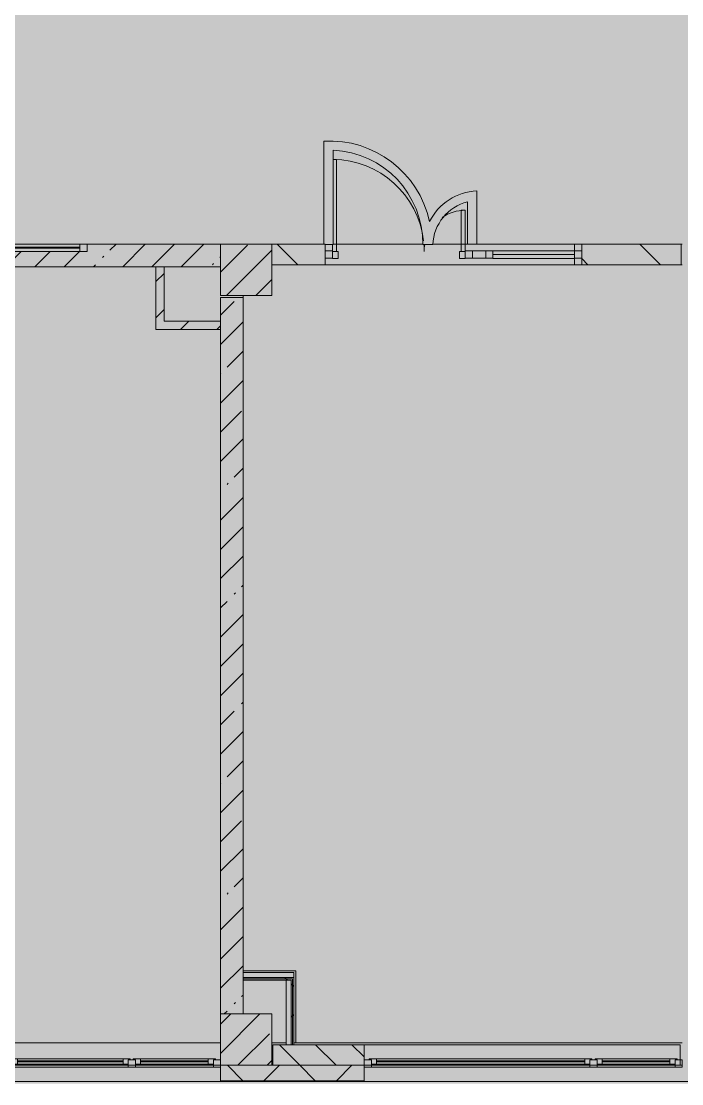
# Model space of a CAD drawing. Header units: millimetres. Extents: x 34897 to 231692, y -8553 to 29000.
# Drawn here: x 150149 to 156587, y -280 to 10072 of the extents above; entities that cross this region are included whole.
import ezdxf

# ---------------------------------------------------------------- set-up
doc = ezdxf.new("R2010")
doc.units = ezdxf.units.MM
doc.layers.add('A-DETL-GENF-2', color=7, linetype='Continuous', lineweight=9, true_color=0xc0c0c0, transparency=0.4)
for name, color, linetype, lineweight, true_color in [('A-DETL-GENF-5', 7, 'Continuous', 5, 0xb7b7b7), ('A-DOOR-2', 7, 'Continuous', 5, 0xe2e2e2), ('A-DOOR-3', 7, 'Continuous', 5, 0xb7b7b7), ('A-FLOR-2', 7, 'Continuous', 5, 0xb7b7b7), ('A-GLAZ-3', 7, 'Continuous', 5, 0x737373), ('A-GLAZ-CURT-3', 7, 'Continuous', 5, 0x737373), ('A-GLAZ-CWMG-4', 7, 'Continuous', 5, 0x737373), ('A-WALL-4', 7, 'Continuous', 9, 0x737373), ('A-WALL-5', 7, 'Continuous', 5, 0x737373), ('I-WALL-2', 7, 'Continuous', 5, 0xe7e7e7), ('I-WALL-5', 7, 'Continuous', 5, 0x737373), ('S-COLS-4', 7, 'Continuous', 5, 0x737373)]:
    doc.layers.add(name, color=color, linetype=linetype, lineweight=lineweight, true_color=true_color)
for name, color, linetype, lineweight in [('A-WALL-3', 7, 'Continuous', 5), ('I-WALL-4', 7, 'Continuous', 5), ('S-COLS-3', 7, 'Continuous', 5)]:
    doc.layers.add(name, color=color, linetype=linetype, lineweight=lineweight)
pattern_1 = [(45, (104681.5, 0), (-285.123, 285.123), []), (45, (104966.64, 0), (-285.123, 285.123), [504.031, -100.806, 16.764, -84.042])]
pattern_2 = [(45, (104681.52, 0), (-176.7767, 176.7767), [])]
pattern_3 = [(45, (104681.5, 0), (-530.33, 530.33), []), (135, (104681.5, 0), (-530.33, -530.33), [])]

# ---------------------------------------------------------------- blocks, each defined once
blk = doc.blocks.new('BSC_Колонна _Прямоугольная - 500х500-V45-2_10_2_птичка')
at = {"layer": 'S-COLS-3'}
h = blk.add_hatch(dxfattribs=at)
h.set_pattern_fill('FP_77', color=256, style=0, pattern_type=2)
h.set_pattern_definition([(45, (-47660, -7650), (-285.123, 285.123), []), (45, (-47374.88, -7650), (-285.123, 285.123), [504.031, -100.806, 16.764, -84.042])])
h.paths.add_polyline_path([(-250, -250), (250, -250), (250, 250), (-250, 250), (-250, 100)])
at = {"layer": 'S-COLS-4'}
for p, q in [((250, 250), (-250, 250)), ((-250, 250), (-250, -250)), ((250, -250), (250, 250)), ((-250, -250), (250, -250))]:
    blk.add_line(p, q, dxfattribs=at)
blk = doc.blocks.new('BSC_Колонна _Прямоугольная - 500х500-V52-2_10_2_птичка')
at = {"layer": 'S-COLS-3'}
h = blk.add_hatch(dxfattribs=at)
h.set_pattern_fill('FP_84', color=256, style=0, pattern_type=2)
h.set_pattern_definition([(45, (-47660, -150), (-285.123, 285.123), []), (45, (-47374.88, -150), (-285.123, 285.123), [504.031, -100.806, 16.764, -84.042])])
h.paths.add_polyline_path([(-250, -250), (250, -250), (250, 250), (-250, 250), (-250, 80)])
at = {"layer": 'S-COLS-4'}
for p, q in [((250, 250), (-250, 250)), ((-250, 250), (-250, -250)), ((250, -250), (250, 250)), ((-250, -250), (250, -250))]:
    blk.add_line(p, q, dxfattribs=at)
blk = doc.blocks.new('120_Окно_СКБ_2Ст - 120_Окно_СКБ_2Ст 3100х2500 _мал_ створка слева-2_-V85-2_10_2_птичка')
at = {"layer": 'A-GLAZ-3'}
for p, q in [((-1550, -127), (-1550, -57)), ((-1550, -57), (-1480, -57)), ((1550, -57), (-1550, -57)), ((-1480, -57), (-1480, -127)), ((-720, -87), (-1480, -87)), ((-1480, -87), (-1480, -127)), ((-1430, -137), (-1430, -87)), ((-770, -137), (-770, -87)), ((-720, -127), (-720, -57)), ((-720, -57), (-650, -57)), ((-720, -127), (-720, -87)), ((-650, -57), (-650, -127)), ((1480, -87), (-650, -87)), ((-650, -87), (-650, -127)), ((-600, -137), (-600, -87)), ((1430, -137), (1430, -87)), ((1480, -127), (1480, -57)), ((1480, -57), (1550, -57)), ((1480, -127), (1480, -87)), ((1550, -57), (1550, -127)), ((-1480, -127), (-1550, -127)), ((-1550, -127), (-1500, -127)), ((-1480, -127), (-1500, -127)), ((-1500, -127), (-1500, -137)), ((-1500, -137), (-700, -137)), ((-700, -137), (-1500, -137)), ((-1430, -107), (-770, -107)), ((-770, -117), (-1430, -117)), ((-650, -127), (-720, -127)), ((-700, -127), (-720, -127)), ((-700, -127), (-670, -127)), ((-700, -137), (-700, -127)), ((-650, -127), (-670, -127)), ((-670, -127), (-670, -137)), ((-670, -137), (1500, -137)), ((1500, -137), (-670, -137)), ((-600, -107), (1430, -107)), ((1430, -117), (-600, -117)), ((1550, -127), (1480, -127)), ((1500, -127), (1480, -127)), ((1500, -127), (1550, -127)), ((1500, -137), (1500, -127))]:
    blk.add_line(p, q, dxfattribs=at)
blk = doc.blocks.new('120_Окно_СКБ_2Ст - 120_Окно_СКБ_2Ст 2100х2500 _мал створка СЛЕВА_-V87-2_10_2_птичка')
at = {"layer": 'A-GLAZ-3'}
for p, q in [((-1050, -127), (-1050, -57)), ((-1050, -57), (-980, -57)), ((1050, -57), (-1050, -57)), ((-980, -57), (-980, -127)), ((-220, -87), (-980, -87)), ((-980, -87), (-980, -127)), ((-930, -137), (-930, -87)), ((-270, -137), (-270, -87)), ((-220, -127), (-220, -57)), ((-220, -57), (-150, -57)), ((-220, -127), (-220, -87)), ((-150, -57), (-150, -127)), ((980, -87), (-150, -87)), ((-150, -87), (-150, -127)), ((-100, -137), (-100, -87)), ((930, -137), (930, -87)), ((980, -127), (980, -57)), ((980, -57), (1050, -57)), ((980, -127), (980, -87)), ((1050, -57), (1050, -127)), ((-980, -127), (-1050, -127)), ((-1050, -127), (-1000, -127)), ((-980, -127), (-1000, -127)), ((-1000, -127), (-1000, -137)), ((-1000, -137), (-200, -137)), ((-200, -137), (-1000, -137)), ((-930, -107), (-270, -107)), ((-270, -117), (-930, -117)), ((-150, -127), (-220, -127)), ((-200, -127), (-220, -127)), ((-200, -127), (-170, -127)), ((-200, -137), (-200, -127)), ((-150, -127), (-170, -127)), ((-170, -127), (-170, -137)), ((-170, -137), (1000, -137)), ((1000, -137), (-170, -137)), ((-100, -107), (930, -107)), ((930, -117), (-100, -117)), ((1050, -127), (980, -127)), ((1000, -127), (980, -127)), ((1000, -127), (1050, -127)), ((1000, -137), (1000, -127))]:
    blk.add_line(p, q, dxfattribs=at)
blk = doc.blocks.new('120_Окно_СКБ_1Ст - 120_Окно_СКБ_1Ст 400х1200 EI30-24228621-2_10_2_птичка')
at = {"layer": 'A-GLAZ-3'}
for p, q in [((-600, 40), (-600, 110)), ((-600, 110), (-530, 110)), ((600, 110), (-600, 110)), ((-530, 110), (-530, 40)), ((530, 40), (530, 110)), ((530, 110), (600, 110)), ((600, 110), (600, 40)), ((-530, 40), (-600, 40)), ((-600, 40), (600, 40)), ((530, 80), (-530, 80)), ((530, 70), (-530, 70)), ((600, 40), (530, 40))]:
    blk.add_line(p, q, dxfattribs=at)
blk = doc.blocks.new('Прямоугольный импост - 50 x 70 мм-V197-2_10_2_птичка')
at = {"layer": 'A-GLAZ-CWMG-4'}
for p, q in [((-70, 35), (0, 35)), ((-70, -35), (-70, 35)), ((0, 35), (0, -35)), ((0, -35), (-70, -35))]:
    blk.add_line(p, q, dxfattribs=at)
blk = doc.blocks.new('Дверь_Витражная_остекление_ - ДВН_ДАО_Главный вход_1200 в свету-V205-2_10_2_птичка')
at = {"layer": 'A-DOOR-2'}
for points in [[(-639, 30), (-607, 30), (-607, 925), (-639, 925), (-639, 97), (-647, 97), (-647, 30)], [(647, 30), (647, 430), (607, 430), (607, 30)]]:
    blk.add_hatch(color=256, dxfattribs=at).paths.add_polyline_path(points)
at = {"layer": 'A-DETL-GENF-5'}
for p, q in [((-607, 925), (-639, 925)), ((-607, 30), (-607, 925)), ((647, 430), (607, 430)), ((607, 430), (607, 30)), ((647, 35), (647, 430)), ((-647, 97), (-647, 35)), ((-647, 30), (-607, 30)), ((-592, 30), (-647, 30)), ((-592, -40), (-592, 30)), ((592, -40), (592, 30)), ((592, 30), (647, 30)), ((607, 30), (647, 30)), ((-647, -40), (-592, -40)), ((647, -40), (592, -40))]:
    blk.add_line(p, q, dxfattribs=at)
at = {"layer": 'A-DOOR-3'}
for p, q in [((647, 430), (647, 35)), ((-647, 97), (-647, 35))]:
    blk.add_line(p, q, dxfattribs=at)
for centre, radius, start, end in [((-647, 30), 895, 6.6442, 89.4744), ((647, 30), 400, 90, 124.0488), ((-647, 30), 895, 360, 4.3606), ((647, 30), 400, 170.1518, 180)]:
    blk.add_arc(centre, radius, start, end, dxfattribs=at)
blk = doc.blocks.new('Системная панель - Стемалит - 40мм-V199-2_10_2_птичка')
at = {"layer": 'A-GLAZ-CURT-3'}
for p, q in [((65, 35), (-65, 35)), ((-65, 35), (-65, -35)), ((65, -35), (65, 35)), ((-65, -35), (65, -35))]:
    blk.add_line(p, q, dxfattribs=at)
blk = doc.blocks.new('Прямоугольный импост - 50 x 70 мм-V200-2_10_2_птичка')
at = {"layer": 'A-GLAZ-CWMG-4'}
for p, q in [((-35, 35), (35, 35)), ((-35, -35), (-35, 35)), ((35, 35), (35, -35)), ((35, -35), (-35, -35))]:
    blk.add_line(p, q, dxfattribs=at)
blk = doc.blocks.new('Прямоугольный импост - 50 x 70 мм-V201-2_10_2_птичка')
at = {"layer": 'A-GLAZ-CWMG-4'}
for p, q in [((0, 35), (-70, 35)), ((-70, 35), (-70, -35)), ((0, -35), (0, 35)), ((-70, -35), (0, -35))]:
    blk.add_line(p, q, dxfattribs=at)
blk = doc.blocks.new('Системная панель - Стекло - 40мм-V206-2_10_2_птичка')
at = {"layer": 'A-GLAZ-CURT-3'}
for p, q in [((397.5, 0), (-397.5, 0)), ((-397.5, 0), (-397.5, -40)), ((397.5, -40), (397.5, 0)), ((-397.5, -40), (397.5, -40))]:
    blk.add_line(p, q, dxfattribs=at)
blk = doc.blocks.new('Прямоугольный импост - 50 x 70 мм-V203-2_10_2_птичка')
at = {"layer": 'A-GLAZ-CWMG-4'}
for p, q in [((-35, 35), (35, 35)), ((-35, -35), (-35, 35)), ((35, 35), (35, -35)), ((35, -35), (-35, -35))]:
    blk.add_line(p, q, dxfattribs=at)
blk = doc.blocks.new('Прямоугольный импост - 50 x 70 мм-V204-2_10_2_птичка')
at = {"layer": 'A-GLAZ-CWMG-4'}
blk.add_line((41991, 7835), (41196, 7835), dxfattribs=at)

msp = doc.modelspace()

# ---------------------------------------------------------------- hatches: boundary and pattern name
at = {"layer": 'A-DETL-GENF-2'}
msp.add_hatch(color=256, dxfattribs=at).paths.add_polyline_path([(180522.5, -280), (180541.5, -280), (180541.5, 3300), (189541.5, 3300), (189541.5, 27350), (146591.5, 27350), (146591.5, 23778), (143441.5, 23778), (143441.5, -280), (179594.9, -280)])
at = {"layer": 'A-WALL-3'}
h = msp.add_hatch(dxfattribs=at)
h.set_pattern_fill('FP_103', color=256, style=0, pattern_type=2)
h.set_pattern_definition([(135, (104681.52, 0), (-176.7767, -176.7767), [])])
h.paths.add_polyline_path([(153491.5, -100), (153491.5, 100), (152601.5, 100), (152601.5, -100), (152696.9, -100)])
h = msp.add_hatch(dxfattribs=at)
h.set_pattern_fill('FP_93', color=256, style=0, pattern_type=2)
h.set_pattern_definition([(45, (104681.5, 0), (-353.5534, 353.5534), []), (135, (104681.5, 0), (-353.5534, -353.5534), [])])
h.paths.add_polyline_path([(180381.5, -250), (180381.5, -100), (176241.5, -100), (176241.5, -250), (179594.9, -250)])
h.paths.add_polyline_path([(174029.8, -250), (175341.5, -250), (175341.5, -100), (171741.5, -100), (171741.5, -250), (172174.8, -250)])
h.paths.add_polyline_path([(163491.5, -250), (163491.5, -100), (162741.5, -100), (162741.5, -250), (162899.6, -250)])
h.paths.add_polyline_path([(166609.7, -250), (166741.5, -250), (166741.5, -100), (165591.5, -100), (165591.5, -250), (165682.1, -250)])
h.paths.add_polyline_path([(161591.5, -250), (161841.5, -250), (161841.5, -100), (161091.5, -100), (161091.5, -250), (161508.3, -250)])
h.paths.add_polyline_path([(169841.5, -250), (170841.5, -250), (170841.5, -100), (169841.5, -100)])
h.paths.add_polyline_path([(157991.5, -250), (157991.5, -100), (156591.5, -100), (156591.5, -250), (157334.5, -250)])
h.paths.add_polyline_path([(153491.5, -250), (153491.5, -100), (152091.5, -100), (152091.5, -250), (152696.9, -250)])
h.paths.add_polyline_path([(149914.3, -250), (149991.5, -250), (149991.5, -100), (149617.9, -100), (149617.9, -250)])
h.paths.add_polyline_path([(147341.5, -250), (148717.9, -250), (148717.9, -100), (147341.5, -100)])
h.paths.add_polyline_path([(143752.4, -250), (144241.5, -250), (144241.5, -100), (143441.5, -100), (143445.4, -250), (143721.5, -250)])
at = {"layer": 'I-WALL-2'}
for points in [[(152805.6, 755), (152805.6, 805), (152311.5, 805), (152311.5, 755), (152696.9, 755)], [(152730.6, 100), (152780.6, 100), (152780.6, 730), (152730.6, 730), (152730.6, 230.5)]]:
    msp.add_hatch(color=256, dxfattribs=at).paths.add_polyline_path(points)
at = {"layer": 'I-WALL-4'}
h = msp.add_hatch(dxfattribs=at)
h.set_pattern_fill('FP_101', color=256, style=0, pattern_type=2)
h.set_pattern_definition(pattern_1)
h.paths.add_polyline_path([(149914.3, 7680), (152091.5, 7680), (152091.5, 7900), (150791.5, 7900), (150791.5, 7830), (149591.5, 7830), (149591.5, 7900), (148091.5, 7900), (148091.5, 7680), (148871.5, 7680)])
h = msp.add_hatch(dxfattribs=at)
h.set_pattern_fill('FP_104', color=256, style=0, pattern_type=2)
h.set_pattern_definition([(135, (104681.5, 0), (-353.5534, -353.5534), [])])
h.paths.add_polyline_path([(155611.5, 7700), (156581.5, 7700), (156581.5, 7900), (155611.5, 7900)])
h.paths.add_polyline_path([(152591.5, 7700), (153111.5, 7700), (153111.5, 7900), (152591.5, 7900), (152591.5, 7750.3)])
h = msp.add_hatch(dxfattribs=at)
h.set_pattern_fill('FP_105', color=256, style=0, pattern_type=2)
h.set_pattern_definition(pattern_2)
h.paths.add_polyline_path([(151541.5, 7070), (151541.5, 7680), (151461.5, 7680), (151461.5, 7070)])
h = msp.add_hatch(dxfattribs=at)
h.set_pattern_fill('FP_101', color=256, style=0, pattern_type=2)
h.set_pattern_definition(pattern_1)
h.paths.add_polyline_path([(152091.5, 400), (152311.5, 400), (152311.5, 7380), (152091.5, 7380), (152091.5, 554.7)])
h = msp.add_hatch(dxfattribs=at)
h.set_pattern_fill('FP_105', color=256, style=0, pattern_type=2)
h.set_pattern_definition(pattern_2)
h.paths.add_polyline_path([(152091.5, 7070), (152091.5, 7150), (151541.5, 7150), (151541.5, 7070), (151769.3, 7070)])
h = msp.add_hatch(dxfattribs=at)
h.set_pattern_fill('FP_205', color=256, style=0, pattern_type=2)
h.set_pattern_definition(pattern_3)
h.paths.add_polyline_path([(152793.1, 742.5), (152805.6, 742.5), (152805.6, 755), (152311.5, 755), (152311.5, 742.5), (152696.9, 742.5)])
h = msp.add_hatch(dxfattribs=at)
h.set_pattern_fill('FP_205', color=256, style=0, pattern_type=2)
h.set_pattern_definition(pattern_3)
h.paths.add_polyline_path([(152780.6, 730), (152793.1, 730), (152793.1, 742.5), (152311.5, 742.5), (152311.5, 730), (152730.6, 730)])
h = msp.add_hatch(dxfattribs=at)
h.set_pattern_fill('FP_205', color=256, style=0, pattern_type=2)
h.set_pattern_definition(pattern_3)
h.paths.add_polyline_path([(152793.1, 100), (152793.1, 730), (152780.6, 730), (152780.6, 100)])
h = msp.add_hatch(dxfattribs=at)
h.set_pattern_fill('FP_205', color=256, style=0, pattern_type=2)
h.set_pattern_definition(pattern_3)
h.paths.add_polyline_path([(152793.1, 100), (152805.6, 100), (152805.6, 742.5), (152793.1, 742.5), (152793.1, 230.5)])

# ---------------------------------------------------------------- linework, layer by layer
at = {"layer": 'A-FLOR-2'}
for p, q in [((153099.6, 8904.6), (153099.6, 7900)), ((153189.6, 7897), (153189.6, 8815.2)), ((154588.5, 7900), (154588.5, 8418.4)), ((154498.5, 8314.2), (154498.5, 7900)), ((153111.5, 7897), (153189.6, 7897)), ((153189.6, 7900), (154061.9, 7900)), ((154062.1, 7897), (154160.1, 7897)), ((154160.4, 7900), (155611.5, 7900)), ((155541.5, 7900), (154588.5, 7900)), ((155541.5, 7835), (155541.5, 7900)), ((156581.5, 7900), (156591.5, 7900)), ((155541.5, 7700), (155541.5, 7760)), ((156591.5, 7700), (156581.5, 7700)), ((152311.5, 7400), (152311.5, 7380)), ((152311.5, 820), (152825.6, 820)), ((152825.6, 820), (152825.6, 120))]:
    msp.add_line(p, q, dxfattribs=at)
for centre, radius, start, end in [((153152.1, 7906), 1000, 12.44956, 93.01125), ((153152.1, 7906), 910, 359.43333, 87.64026), ((154613.5, 7875), 544, 92.63401, 153.04618), ((154613.5, 7875), 454, 104.67311, 177.22246)]:
    msp.add_arc(centre, radius, start, end, dxfattribs=at)
at = {"layer": 'A-WALL-4'}
for p, q in [((151541.5, 7680), (151461.5, 7680)), ((152091.5, 7070), (152091.5, 7150)), ((152311.5, 805), (152311.5, 730)), ((152311.5, 755), (152805.6, 755)), ((152311.5, 742.5), (152793.1, 742.5)), ((152780.6, 730), (152730.6, 730)), ((152780.6, 100), (152780.6, 730)), ((152793.1, 100), (152793.1, 742.5)), ((152601.5, -100), (153491.5, -100)), ((152091.5, -250), (153491.5, -250)), ((152091.5, -253), (153491.5, -253))]:
    msp.add_line(p, q, dxfattribs=at)
at = {"layer": 'A-WALL-5'}
for p, q in [((152601.5, 100), (152601.5, -100)), ((152601.5, 100), (156571.5, 100)), ((153491.5, -258), (153491.5, 100)), ((156571.5, -100), (156571.5, 100)), ((152091.5, -100), (152091.5, -258)), ((152591.5, -100), (152601.5, -100)), ((162741.5, -258), (143444.4, -258))]:
    msp.add_line(p, q, dxfattribs=at)
at = {"layer": 'I-WALL-5'}
for p, q in [((152091.5, 7900), (150791.5, 7900)), ((153111.5, 7900), (152591.5, 7900)), ((153111.5, 7700), (153111.5, 7900)), ((153189.6, 7900), (154061.9, 7900)), ((154160.4, 7900), (154498.5, 7900)), ((155541.5, 7900), (156581.5, 7900)), ((155611.5, 7900), (155611.5, 7700)), ((156581.5, 7700), (156581.5, 7900)), ((148871.5, 7680), (151461.5, 7680)), ((151461.5, 7680), (151461.5, 7070)), ((151541.5, 7150), (151541.5, 7680)), ((151541.5, 7680), (152091.5, 7680)), ((156581.5, 7700), (152591.5, 7700)), ((152311.5, 7380), (152091.5, 7380)), ((152091.5, 7380), (152091.5, 7150)), ((152311.5, 805), (152311.5, 7380)), ((152091.5, 7150), (151541.5, 7150)), ((151461.5, 7070), (152091.5, 7070)), ((152091.5, 7070), (152091.5, 400)), ((152805.6, 805), (152311.5, 805)), ((152311.5, 400), (152311.5, 730)), ((152311.5, 730), (152730.6, 730)), ((152730.6, 730), (152730.6, 100)), ((152805.6, 100), (152805.6, 805)), ((148370.7, 120), (152091.5, 120)), ((152591.5, 120), (152730.6, 120)), ((152805.6, 120), (156591.5, 120)), ((152091.5, -100), (149991.5, -100)), ((156591.5, -100), (153491.5, -100))]:
    msp.add_line(p, q, dxfattribs=at)

# ---------------------------------------------------------------- block references
at = {"layer": 'A-DOOR-3'}
msp.add_blockref('Дверь_Витражная_остекление_ - ДВН_ДАО_Главный вход_1200 в свету-V205-2_10_2_птичка', (153829, 7800), dxfattribs=at)
at = {"layer": 'A-GLAZ-3'}
msp.add_blockref('120_Окно_СКБ_1Ст - 120_Окно_СКБ_1Ст 400х1200 EI30-24228621-2_10_2_птичка', (150191.5, 7790), dxfattribs=at)
at = {"layer": 'A-GLAZ-3', "rotation": 180}
for name, p in [('120_Окно_СКБ_2Ст - 120_Окно_СКБ_2Ст 2100х2500 _мал створка СЛЕВА_-V87-2_10_2_птичка', (151041.5, -175)), ('120_Окно_СКБ_2Ст - 120_Окно_СКБ_2Ст 3100х2500 _мал_ створка слева-2_-V85-2_10_2_птичка', (155041.5, -175))]:
    msp.add_blockref(name, p, dxfattribs=at)
at = {"layer": 'A-GLAZ-CURT-3'}
for name, p in [('Системная панель - Стемалит - 40мм-V199-2_10_2_птичка', (154611.5, 7800)), ('Системная панель - Стекло - 40мм-V206-2_10_2_птичка', (155144, 7800))]:
    msp.add_blockref(name, p, dxfattribs=at)
at = {"layer": 'A-GLAZ-CWMG-4', "rotation": 180}
msp.add_blockref('Прямоугольный импост - 50 x 70 мм-V201-2_10_2_птичка', (153111.5, 7800), dxfattribs=at)
at = {"layer": 'A-GLAZ-CWMG-4', "extrusion": (0, 0, -1), "rotation": 180}
for name, p in [('Прямоугольный импост - 50 x 70 мм-V200-2_10_2_птичка', (-154511.5, 7800)), ('Прямоугольный импост - 50 x 70 мм-V203-2_10_2_птичка', (-154711.5, 7800)), ('Прямоугольный импост - 50 x 70 мм-V197-2_10_2_птичка', (-155611.5, 7800))]:
    msp.add_blockref(name, p, dxfattribs=at)
at = {"layer": 'A-GLAZ-CWMG-4'}
msp.add_blockref('Прямоугольный импост - 50 x 70 мм-V204-2_10_2_птичка', (113550.5, 0), dxfattribs=at)
at = {"layer": 'S-COLS-4'}
for name, p in [('BSC_Колонна _Прямоугольная - 500х500-V45-2_10_2_птичка', (152341.5, 7650)), ('BSC_Колонна _Прямоугольная - 500х500-V52-2_10_2_птичка', (152341.5, 150))]:
    msp.add_blockref(name, p, dxfattribs=at)

doc.saveas('drawing.dxf')
